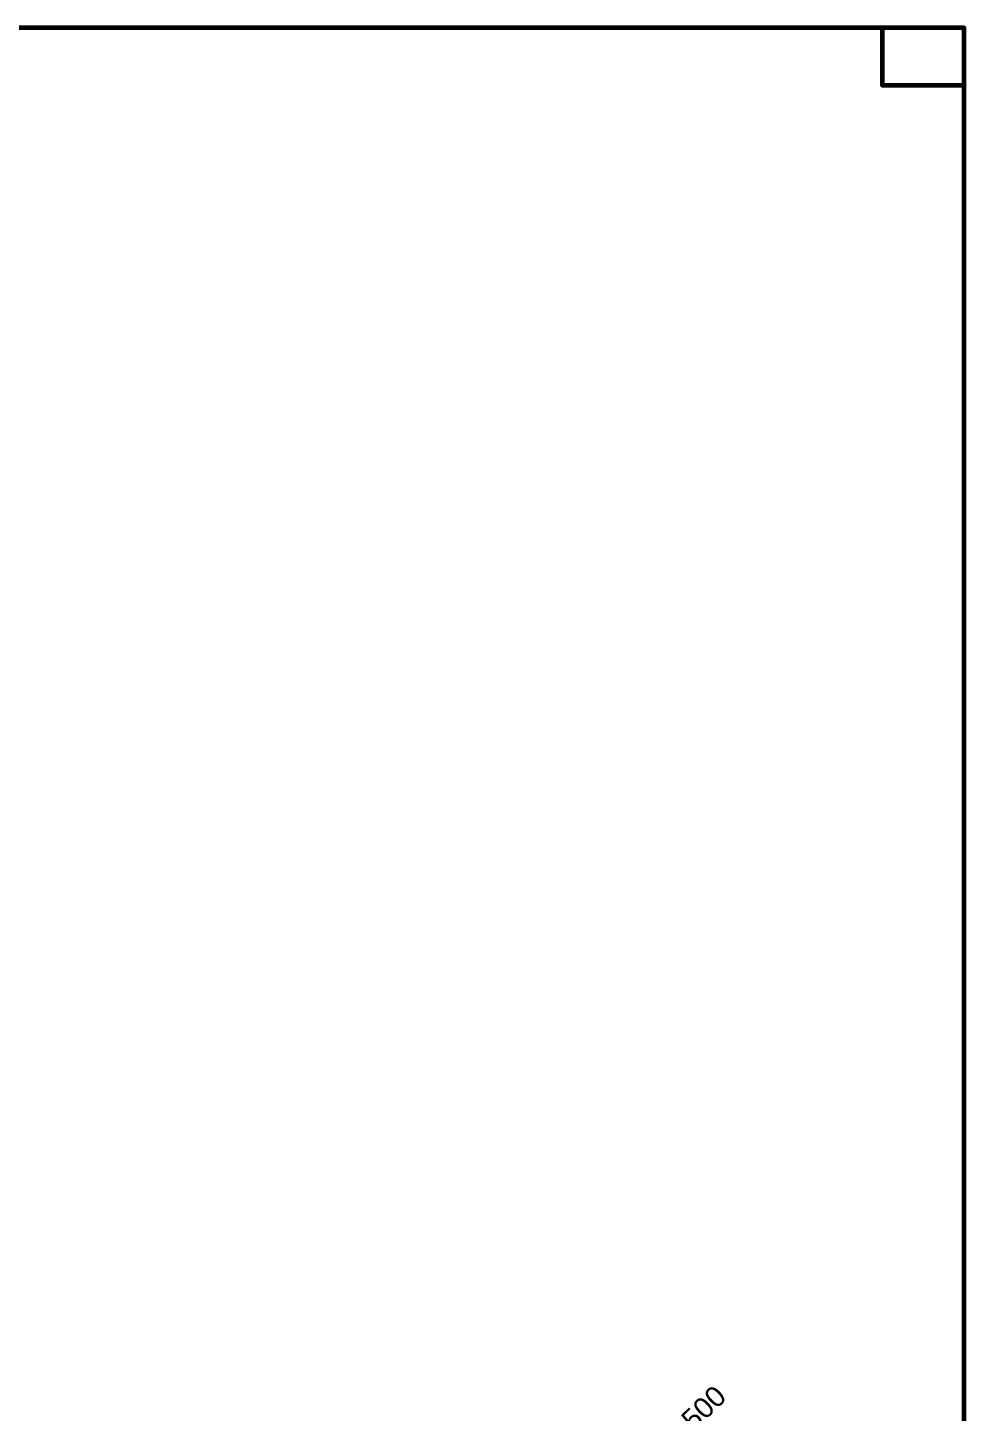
# Model space of a CAD drawing. Extents: x 8 to 21351, y 0 to 420.
# Drawn here: x 12732.8 to 12846.9, y 123.4 to 292.1 of the extents above; entities that cross this region are included whole.
import ezdxf

# ---------------------------------------------------------------- set-up
doc = ezdxf.new("R2010")
doc.units = 0
for name, color, linetype in [('PDF_ОТМЕТКИ', 7, 'Continuous'), ('TEY_REVIEW_AXIS', 7, 'Continuous'), ('TEY_REVIEW_LEADER', 7, 'Continuous')]:
    doc.layers.add(name, color=color, linetype=linetype)
doc.styles.add('TEYPDFCAD_TEXT', font='arial.ttf')

# ---------------------------------------------------------------- blocks, each defined once
blk = doc.blocks.new('TEY_LEVEL')
at = {"layer": 'PDF_ОТМЕТКИ', "lineweight": 9}
blk.add_line((0, 0), (5, 0), dxfattribs=at)
blk.add_lwpolyline([(0, 0), (2, 1.5), (2, -1.5)], close=True, dxfattribs=at)
at = {"layer": 'PDF_ОТМЕТКИ', "style": 'TEYPDFCAD_TEXT'}
blk.add_text('+331,500', height=2.5, dxfattribs=at).set_placement((6, -1.25))

msp = doc.modelspace()

# ---------------------------------------------------------------- linework, layer by layer
at = {"layer": 'TEY_REVIEW_AXIS', "lineweight": 60}
msp.add_lwpolyline([(12451.9, 5.1), (12846.89, 5.1), (12846.89, 292.1), (12451.9, 292.1)], close=True, dxfattribs=at)
at = {"layer": 'TEY_REVIEW_LEADER', "lineweight": 60}
msp.add_lwpolyline([(12846.89, 285.09), (12846.89, 292.1), (12836.88, 292.1), (12836.88, 285.09)], close=True, dxfattribs=at)

# ---------------------------------------------------------------- block references
at = {"layer": 'PDF_ОТМЕТКИ', "rotation": 43.91907581333935}
msp.add_blockref('TEY_LEVEL', (12802.36, 111.61), dxfattribs=at)

doc.saveas('drawing.dxf')
